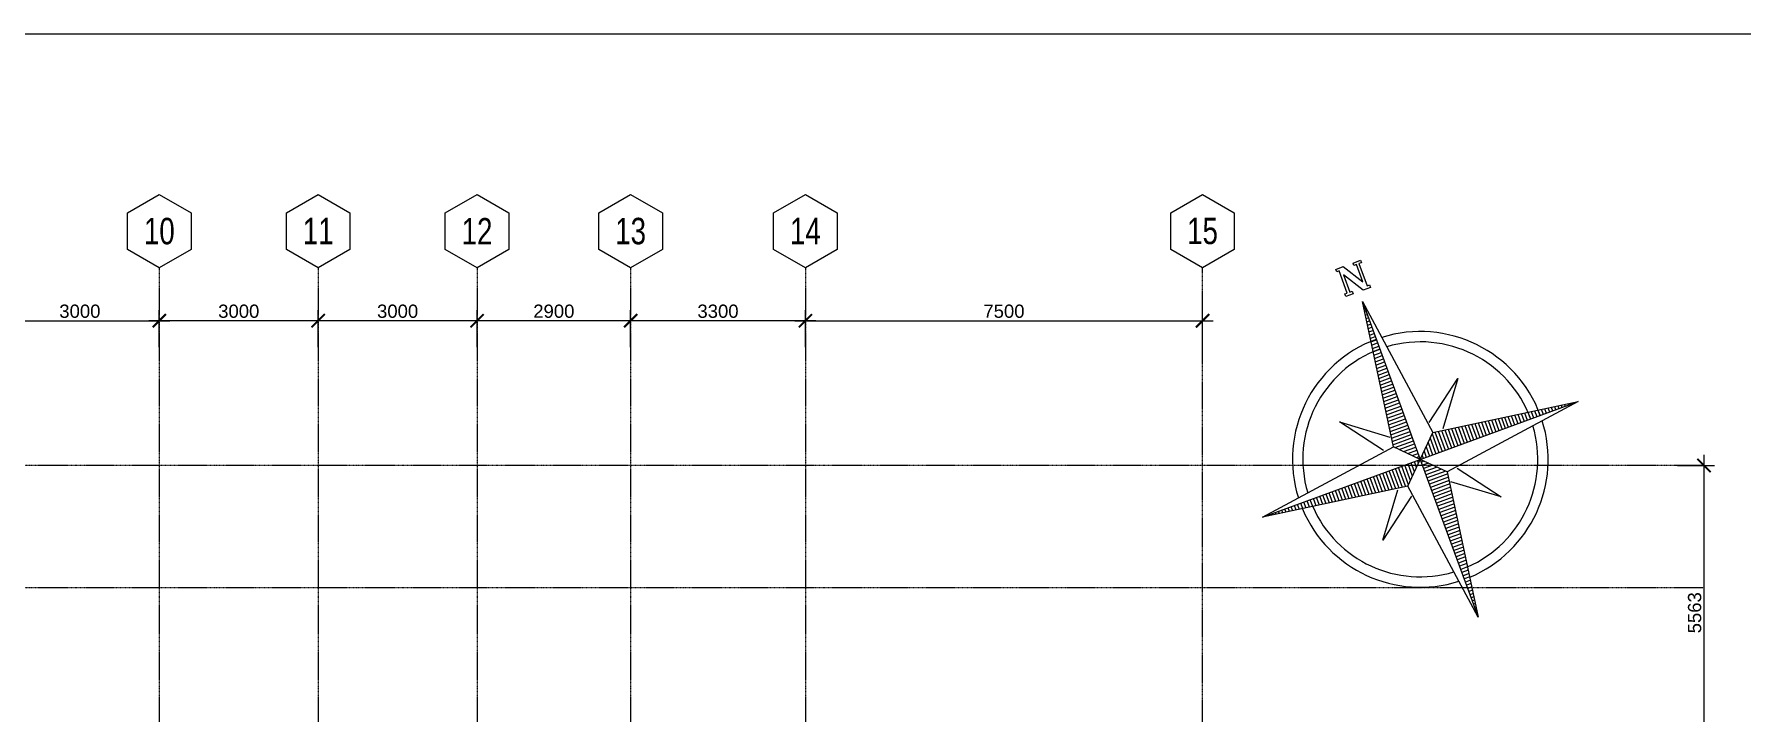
# Model space of a CAD drawing. Header units: inches. Extents: x -189245 to 740841, y -215444 to 469401.
# Drawn here: x 493390 to 525638, y 170156 to 182975 of the extents above; entities that cross this region are included whole.
import ezdxf
from ezdxf.enums import TextEntityAlignment as Align

# ---------------------------------------------------------------- set-up
doc = ezdxf.new("R2010")
doc.units = ezdxf.units.IN
doc.header["$LTSCALE"] = 10
doc.header["$MEASUREMENT"] = 0
doc.linetypes.add('CENTER', pattern=[2, 1.25, -0.25, 0.25, -0.25])
doc.linetypes.add('GRID NORMAL$0$GRID BASEMENT$0$GRID GROUND$0$GRID$0$$0$PHANTOM', pattern=[2.5, 1.25, -0.25, 0.25, -0.25, 0.25, -0.25])
for name, color, linetype in [('a-dim', 8, 'Continuous'), ('A-GRID', 8, 'Continuous'), ('A-TTL', 1, 'Continuous'), ('GRID', 8, 'CENTER')]:
    doc.layers.add(name, color=color, linetype=linetype)
doc.styles.add('GRID NORMAL$0$GRID BASEMENT$0$GRID GROUND$0$GRID$0$Standard', font='ARIAL.TTF')
doc.dimstyles.new('GRID NORMAL$0$GRID BASEMENT$0$GRID GROUND$0$GRID$0$Standard', dxfattribs={"dimtxt": 250, "dimasz": 0.18, "dimexe": 0.18, "dimexo": 0.0625, "dimgap": 50, "dimtad": 1, "dimdec": 0, "dimzin": 0, "dimdsep": 46, "dimtxsty": 'GRID NORMAL$0$GRID BASEMENT$0$GRID GROUND$0$GRID$0$Standard', "dimcen": 0.09, "dimadec": 0, "dimazin": 0, "dimtfac": 1, "dimtdec": 0, "dimtofl": 0, "dimtmove": 0, "dimatfit": 3, "dimfxl": 1, "dimtolj": 1, "dimtzin": 0, "dimarcsym": 0})

# ---------------------------------------------------------------- blocks, each defined once
blk = doc.blocks.new('GRID NORMAL$0$GRID BASEMENT$0$GRID GROUND$0$GRID$0$_ARCHTICK')
at = {"color": 0, "linetype": 'ByBlock', "ltscale": 20, "const_width": 0.15}
blk.add_lwpolyline([(-0.5, -0.5), (0.5, 0.5)], dxfattribs=at)
blk = doc.blocks.new('*D894')
at = {"layer": 'a-dim', "color": 0, "lineweight": -2, "ltscale": 500}
for p, q in [((524424, 174827), (525124, 174827)), ((524924, 169064), (524924, 175027)), ((524424, 169264), (525124, 169264))]:
    blk.add_line(p, q, dxfattribs=at)
at = {"layer": 'Defpoints', "color": 0, "ltscale": 500}
for p in [(524424, 174827), (524924, 174827), (524424, 169264)]:
    blk.add_point(p, dxfattribs=at)
at = {"layer": 'a-dim', "color": 0, "lineweight": -2, "ltscale": 500, "xscale": 250, "yscale": 250, "zscale": 250}
for p, rotation in [((524924, 174827), 90), ((524924, 169264), 270)]:
    blk.add_blockref('GRID NORMAL$0$GRID BASEMENT$0$GRID GROUND$0$GRID$0$_ARCHTICK', p, dxfattribs=dict(at, rotation=rotation))
at = {"layer": 'a-dim', "color": 3, "ltscale": 500, "insert": (524747, 172046), "char_height": 250, "attachment_point": 5, "rotation": 90, "style": 'GRID NORMAL$0$GRID BASEMENT$0$GRID GROUND$0$GRID$0$Standard'}
blk.add_mtext('\\A1;5563', dxfattribs=at)
blk = doc.blocks.new('GRID NORMAL$0$GRID BASEMENT$0$GRID GROUND$0$GRID$0$$0$GRID-V')
at = {"color": 3}
blk.add_lwpolyline([(6, 10.39), (0, 13.86), (-6, 10.39), (-6, 3.46), (0, 0), (6, 3.46)], close=True, dxfattribs=at)
at = {"color": 6, "style": 'GRID NORMAL$0$GRID BASEMENT$0$GRID GROUND$0$GRID$0$Standard', "width": 0.75}
blk.add_attdef('V', text='', height=5, dxfattribs=at).set_placement((0, 6.93), align=Align.MIDDLE)
blk = doc.blocks.new('*D900')
at = {"layer": 'a-dim', "color": 0, "lineweight": -2, "ltscale": 500}
for p, q in [((504654, 177063), (504654, 177762)), ((507954, 177063), (507954, 177762)), ((508154, 177562), (504454, 177562))]:
    blk.add_line(p, q, dxfattribs=at)
at = {"layer": 'Defpoints', "color": 0, "ltscale": 500}
for p in [(504654, 177562), (504654, 177062), (507954, 177062)]:
    blk.add_point(p, dxfattribs=at)
at = {"layer": 'a-dim', "color": 0, "lineweight": -2, "ltscale": 500, "xscale": 250, "yscale": 250, "zscale": 250, "rotation": 180}
blk.add_blockref('GRID NORMAL$0$GRID BASEMENT$0$GRID GROUND$0$GRID$0$_ARCHTICK', (504654, 177562), dxfattribs=at)
at = {"layer": 'a-dim', "color": 0, "lineweight": -2, "ltscale": 500, "xscale": 250, "yscale": 250, "zscale": 250}
blk.add_blockref('GRID NORMAL$0$GRID BASEMENT$0$GRID GROUND$0$GRID$0$_ARCHTICK', (507954, 177562), dxfattribs=at)
at = {"layer": 'a-dim', "color": 3, "ltscale": 500, "insert": (506304, 177740), "char_height": 250, "attachment_point": 5, "style": 'GRID NORMAL$0$GRID BASEMENT$0$GRID GROUND$0$GRID$0$Standard'}
blk.add_mtext('\\A1;3300', dxfattribs=at)
blk = doc.blocks.new('*D901')
at = {"layer": 'a-dim', "color": 0, "lineweight": -2, "ltscale": 500}
for p, q in [((501754, 177063), (501754, 177762)), ((504654, 177063), (504654, 177762)), ((504854, 177562), (501554, 177562))]:
    blk.add_line(p, q, dxfattribs=at)
at = {"layer": 'Defpoints', "color": 0, "ltscale": 500}
for p in [(501754, 177562), (501754, 177062), (504654, 177062)]:
    blk.add_point(p, dxfattribs=at)
at = {"layer": 'a-dim', "color": 0, "lineweight": -2, "ltscale": 500, "xscale": 250, "yscale": 250, "zscale": 250, "rotation": 180}
blk.add_blockref('GRID NORMAL$0$GRID BASEMENT$0$GRID GROUND$0$GRID$0$_ARCHTICK', (501754, 177562), dxfattribs=at)
at = {"layer": 'a-dim', "color": 0, "lineweight": -2, "ltscale": 500, "xscale": 250, "yscale": 250, "zscale": 250}
blk.add_blockref('GRID NORMAL$0$GRID BASEMENT$0$GRID GROUND$0$GRID$0$_ARCHTICK', (504654, 177562), dxfattribs=at)
at = {"layer": 'a-dim', "color": 3, "ltscale": 500, "insert": (503204, 177740), "char_height": 250, "attachment_point": 5, "style": 'GRID NORMAL$0$GRID BASEMENT$0$GRID GROUND$0$GRID$0$Standard'}
blk.add_mtext('\\A1;2900', dxfattribs=at)
blk = doc.blocks.new('*D902')
at = {"layer": 'a-dim', "color": 0, "lineweight": -2, "ltscale": 500}
for p, q in [((495754, 177063), (495754, 177762)), ((498754, 177063), (498754, 177762)), ((498954, 177562), (495554, 177562))]:
    blk.add_line(p, q, dxfattribs=at)
at = {"layer": 'Defpoints', "color": 0, "ltscale": 500}
for p in [(495754, 177562), (495754, 177062), (498754, 177063)]:
    blk.add_point(p, dxfattribs=at)
at = {"layer": 'a-dim', "color": 0, "lineweight": -2, "ltscale": 500, "xscale": 250, "yscale": 250, "zscale": 250, "rotation": 180}
blk.add_blockref('GRID NORMAL$0$GRID BASEMENT$0$GRID GROUND$0$GRID$0$_ARCHTICK', (495754, 177562), dxfattribs=at)
at = {"layer": 'a-dim', "color": 0, "lineweight": -2, "ltscale": 500, "xscale": 250, "yscale": 250, "zscale": 250}
blk.add_blockref('GRID NORMAL$0$GRID BASEMENT$0$GRID GROUND$0$GRID$0$_ARCHTICK', (498754, 177562), dxfattribs=at)
at = {"layer": 'a-dim', "color": 3, "ltscale": 500, "insert": (497254, 177740), "char_height": 250, "attachment_point": 5, "style": 'GRID NORMAL$0$GRID BASEMENT$0$GRID GROUND$0$GRID$0$Standard'}
blk.add_mtext('\\A1;3000', dxfattribs=at)
blk = doc.blocks.new('*D904')
at = {"layer": 'a-dim', "color": 0, "lineweight": -2, "ltscale": 500}
for p, q in [((498754, 177063), (498754, 177762)), ((501754, 177063), (501754, 177762)), ((501954, 177562), (498554, 177562))]:
    blk.add_line(p, q, dxfattribs=at)
at = {"layer": 'Defpoints', "color": 0, "ltscale": 500}
for p in [(498754, 177562), (498754, 177063), (501754, 177062)]:
    blk.add_point(p, dxfattribs=at)
at = {"layer": 'a-dim', "color": 0, "lineweight": -2, "ltscale": 500, "xscale": 250, "yscale": 250, "zscale": 250, "rotation": 180}
blk.add_blockref('GRID NORMAL$0$GRID BASEMENT$0$GRID GROUND$0$GRID$0$_ARCHTICK', (498754, 177562), dxfattribs=at)
at = {"layer": 'a-dim', "color": 0, "lineweight": -2, "ltscale": 500, "xscale": 250, "yscale": 250, "zscale": 250}
blk.add_blockref('GRID NORMAL$0$GRID BASEMENT$0$GRID GROUND$0$GRID$0$_ARCHTICK', (501754, 177562), dxfattribs=at)
at = {"layer": 'a-dim', "color": 3, "ltscale": 500, "insert": (500254, 177740), "char_height": 250, "attachment_point": 5, "style": 'GRID NORMAL$0$GRID BASEMENT$0$GRID GROUND$0$GRID$0$Standard'}
blk.add_mtext('\\A1;3000', dxfattribs=at)
blk = doc.blocks.new('*D909')
at = {"layer": 'a-dim', "color": 0, "lineweight": -2, "ltscale": 500}
for p, q in [((492754, 177063), (492754, 177762)), ((495754, 177063), (495754, 177762)), ((492554, 177562), (495954, 177562))]:
    blk.add_line(p, q, dxfattribs=at)
at = {"layer": 'Defpoints', "color": 0, "ltscale": 500}
for p in [(495754, 177562), (492754, 177062), (495754, 177063)]:
    blk.add_point(p, dxfattribs=at)
at = {"layer": 'a-dim', "color": 0, "lineweight": -2, "ltscale": 500, "xscale": 250, "yscale": 250, "zscale": 250, "rotation": 180}
blk.add_blockref('GRID NORMAL$0$GRID BASEMENT$0$GRID GROUND$0$GRID$0$_ARCHTICK', (492754, 177562), dxfattribs=at)
at = {"layer": 'a-dim', "color": 0, "lineweight": -2, "ltscale": 500, "xscale": 250, "yscale": 250, "zscale": 250}
blk.add_blockref('GRID NORMAL$0$GRID BASEMENT$0$GRID GROUND$0$GRID$0$_ARCHTICK', (495754, 177562), dxfattribs=at)
at = {"layer": 'a-dim', "color": 3, "ltscale": 500, "insert": (494254, 177740), "char_height": 250, "attachment_point": 5, "style": 'GRID NORMAL$0$GRID BASEMENT$0$GRID GROUND$0$GRID$0$Standard'}
blk.add_mtext('\\A1;3000', dxfattribs=at)
blk = doc.blocks.new('*D910')
at = {"layer": 'a-dim', "color": 0, "lineweight": -2, "ltscale": 500}
for p, q in [((507954, 177063), (507954, 177762)), ((515454, 177063), (515454, 177762)), ((507754, 177562), (515654, 177562))]:
    blk.add_line(p, q, dxfattribs=at)
at = {"layer": 'Defpoints', "color": 0, "ltscale": 500}
for p in [(515454, 177562), (507954, 177062), (515454, 177063)]:
    blk.add_point(p, dxfattribs=at)
at = {"layer": 'a-dim', "color": 0, "lineweight": -2, "ltscale": 500, "xscale": 250, "yscale": 250, "zscale": 250, "rotation": 180}
blk.add_blockref('GRID NORMAL$0$GRID BASEMENT$0$GRID GROUND$0$GRID$0$_ARCHTICK', (507954, 177562), dxfattribs=at)
at = {"layer": 'a-dim', "color": 0, "lineweight": -2, "ltscale": 500, "xscale": 250, "yscale": 250, "zscale": 250}
blk.add_blockref('GRID NORMAL$0$GRID BASEMENT$0$GRID GROUND$0$GRID$0$_ARCHTICK', (515454, 177562), dxfattribs=at)
at = {"layer": 'a-dim', "color": 3, "ltscale": 500, "insert": (511704, 177740), "char_height": 250, "attachment_point": 5, "style": 'GRID NORMAL$0$GRID BASEMENT$0$GRID GROUND$0$GRID$0$Standard'}
blk.add_mtext('\\A1;7500', dxfattribs=at)
blk = doc.blocks.new('*X20')
at = {"color": 0, "linetype": 'ByBlock'}
for p, q in [((-217.53, 160.4998), (-217.53, 160.5)), ((-217.52, 160.4984), (-217.52, 160.5)), ((-217.51, 160.497), (-217.51, 160.5)), ((-217.5, 160.4955), (-217.5, 160.5)), ((-217.49, 160.4941), (-217.49, 160.5)), ((-217.48, 160.4927), (-217.48, 160.5)), ((-217.47, 160.4913), (-217.47, 160.5)), ((-217.46, 160.4898), (-217.46, 160.5)), ((-217.45, 160.4884), (-217.45, 160.5)), ((-217.44, 160.487), (-217.44, 160.5)), ((-217.43, 160.4855), (-217.43, 160.5)), ((-217.42, 160.4841), (-217.42, 160.5)), ((-217.41, 160.4827), (-217.41, 160.5)), ((-217.4, 160.4812), (-217.4, 160.5)), ((-217.39, 160.4798), (-217.39, 160.5)), ((-217.38, 160.4784), (-217.38, 160.5)), ((-217.37, 160.477), (-217.37, 160.5)), ((-217.36, 160.4755), (-217.36, 160.5)), ((-217.35, 160.4741), (-217.35, 160.5)), ((-217.34, 160.4727), (-217.34, 160.5)), ((-217.33, 160.4712), (-217.33, 160.5)), ((-217.32, 160.4698), (-217.32, 160.5)), ((-217.31, 160.4684), (-217.31, 160.5)), ((-217.3, 160.467), (-217.3, 160.5)), ((-217.29, 160.4655), (-217.29, 160.5)), ((-217.28, 160.4641), (-217.28, 160.5)), ((-217.27, 160.4627), (-217.27, 160.5)), ((-217.26, 160.4613), (-217.26, 160.5)), ((-217.25, 160.4598), (-217.25, 160.5)), ((-217.24, 160.4584), (-217.24, 160.5)), ((-217.23, 160.457), (-217.23, 160.5)), ((-217.22, 160.4555), (-217.22, 160.5)), ((-217.21, 160.4541), (-217.21, 160.5)), ((-217.2, 160.4527), (-217.2, 160.5)), ((-217.19, 160.4512), (-217.19, 160.5)), ((-217.18, 160.4498), (-217.18, 160.5)), ((-217.17, 160.4484), (-217.17, 160.5)), ((-217.16, 160.447), (-217.16, 160.5)), ((-217.15, 160.4455), (-217.15, 160.5)), ((-217.14, 160.4441), (-217.14, 160.5)), ((-217.13, 160.4427), (-217.13, 160.5)), ((-217.12, 160.4412), (-217.12, 160.5)), ((-217.11, 160.4398), (-217.11, 160.5)), ((-217.1, 160.4384), (-217.1, 160.5)), ((-217.09, 160.4412), (-217.09, 160.5)), ((-217.08, 160.4512), (-217.08, 160.5)), ((-217.07, 160.4613), (-217.07, 160.5)), ((-217.06, 160.4712), (-217.06, 160.5)), ((-217.05, 160.4812), (-217.05, 160.5)), ((-217.04, 160.4913), (-217.04, 160.5))]:
    blk.add_line(p, q, dxfattribs=at)
blk = doc.blocks.new('north2')
at = {"color": 0, "linetype": 'ByBlock'}
for p, q in [((-0.0625, 0.0625), (0, 0.5)), ((0, 0.5), (0.0625, 0.0625)), ((0, 0.5), (0, 0)), ((-0.0938, 0.0625), (-0.1875, 0.1875)), ((-0.1875, 0.1875), (-0.0625, 0.0937)), ((0.0625, 0.0937), (0.1875, 0.1875)), ((0.1875, 0.1875), (0.0937, 0.0625)), ((-0.5, 0), (-0.0625, 0.0625)), ((-0.0625, 0.0625), (0, 0)), ((0, 0), (0.0625, 0.0625)), ((0.0625, 0.0625), (0.5, 0)), ((0, 0), (-0.5, 0)), ((-0.0625, -0.0625), (-0.5, 0)), ((-0.0625, -0.0625), (0, 0)), ((0, 0), (0.0625, -0.0625)), ((0, 0), (0, -0.5)), ((0.5, 0), (0, 0)), ((0.5, 0), (0.0625, -0.0625)), ((-0.1875, -0.1875), (-0.0938, -0.0625)), ((-0.0625, -0.0938), (-0.1875, -0.1875)), ((0, -0.5), (-0.0625, -0.0625)), ((0.0625, -0.0625), (0, -0.5)), ((0.1875, -0.1875), (0.0625, -0.0938)), ((0.0937, -0.0625), (0.1875, -0.1875))]:
    blk.add_line(p, q, dxfattribs=at)
blk.add_lwpolyline([(0.5391, 0.0255), (0.5391, 0.0177), (0.5312, 0.0177), (0.5312, 0.0411), (0.5391, 0.0411), (0.5391, 0.0333), (0.6094, 0.0333), (0.6094, 0.0411), (0.6172, 0.0411), (0.6172, 0.0177), (0.5547, -0.0214), (0.6094, -0.0214), (0.6094, -0.0136), (0.6172, -0.0136), (0.6172, -0.037), (0.6094, -0.037), (0.6094, -0.0292), (0.5391, -0.0292), (0.5391, -0.037), (0.5312, -0.037), (0.5312, -0.0136), (0.5938, 0.0255), (0.5391, 0.0255)], dxfattribs=at)
for radius, start, end in [(0.3802, 92.5891, 177.4109), (0.3802, 0, 87.4109), (0.3494, 93.5464, 176.4536), (0.3494, 0, 86.4536), (0.3802, 182.5891, 267.4109), (0.3494, 183.5464, 266.4536), (0.3802, 270, 357.4109), (0.3494, 270, 356.4536)]:
    blk.add_arc((0, 0), radius, start, end, dxfattribs=at)
for p, rotation in [((-160.5, -217.0312), 270), ((-217.0312, 160.5), 180), ((160.5, 217.0312), 89.99999999999999)]:
    blk.add_blockref('*X20', p, dxfattribs=dict(at, rotation=rotation))
blk.add_blockref('*X20', (217.0312, -160.5), dxfattribs=at)

msp = doc.modelspace()

# ---------------------------------------------------------------- linework, layer by layer
at = {"layer": 'A-GRID', "linetype": 'GRID NORMAL$0$GRID BASEMENT$0$GRID GROUND$0$GRID$0$$0$PHANTOM'}
for p, q in [((524924.32718, 174826.96632), (457908.88734, 174826.96632)), ((524924.32718, 172514.43301), (457908.88734, 172514.43301))]:
    msp.add_line(p, q, dxfattribs=at)
at = {"layer": 'Defpoints', "color": 5}
msp.add_lwpolyline([(445844.44144, 114524.55308), (541044.44144, 114524.55308), (541044.44144, 182974.55308), (445844.44144, 182974.55308)], close=True, dxfattribs=at)
at = {"layer": 'GRID', "linetype": 'GRID NORMAL$0$GRID BASEMENT$0$GRID GROUND$0$GRID$0$$0$PHANTOM'}
for p, q in [((495753.65541, 178562.49557), (495753.65541, 120893.30323)), ((498753.65541, 178562.49557), (498753.65541, 120893.30323)), ((501753.65541, 178562.49557), (501753.65541, 120893.30323)), ((504653.65541, 178562.49557), (504653.65541, 120893.30323)), ((507953.65541, 178562.49557), (507953.65541, 120893.30323)), ((515453.65541, 120893.30323), (515453.65541, 178562.49557))]:
    msp.add_line(p, q, dxfattribs=at)

# ---------------------------------------------------------------- block references
at = {"layer": 'A-TTL', "xscale": 6349.999999999833, "yscale": 6350.000000000029, "zscale": 6350, "rotation": 110.1693660417757}
msp.add_blockref('north2', (519566.31897, 174943.35556), dxfattribs=at)
at = {"layer": 'GRID'}
ref = msp.add_blockref('GRID NORMAL$0$GRID BASEMENT$0$GRID GROUND$0$GRID$0$$0$GRID-V', (495753.65541, 178562.49557), dxfattribs=dict(at, xscale=-100, yscale=100, zscale=100))
ref.add_attrib('V', '10', dxfattribs={"layer": '0', "color": 6, "height": 500, "style": 'GRID NORMAL$0$GRID BASEMENT$0$GRID GROUND$0$GRID$0$Standard', "width": 0.75}).set_placement((495753.65541, 179255.31589), align=Align.MIDDLE)
ref = msp.add_blockref('GRID NORMAL$0$GRID BASEMENT$0$GRID GROUND$0$GRID$0$$0$GRID-V', (498753.65541, 178562.49557), dxfattribs=dict(at, xscale=-100, yscale=100, zscale=100))
ref.add_attrib('V', '11', dxfattribs={"layer": '0', "color": 6, "height": 500, "style": 'GRID NORMAL$0$GRID BASEMENT$0$GRID GROUND$0$GRID$0$Standard', "width": 0.75}).set_placement((498753.65541, 179255.31589), align=Align.MIDDLE)
ref = msp.add_blockref('GRID NORMAL$0$GRID BASEMENT$0$GRID GROUND$0$GRID$0$$0$GRID-V', (501753.65541, 178562.49557), dxfattribs=dict(at, xscale=-100, yscale=100, zscale=100))
ref.add_attrib('V', '12', dxfattribs={"layer": '0', "color": 6, "height": 500, "style": 'GRID NORMAL$0$GRID BASEMENT$0$GRID GROUND$0$GRID$0$Standard', "width": 0.75}).set_placement((501753.65541, 179255.31589), align=Align.MIDDLE)
ref = msp.add_blockref('GRID NORMAL$0$GRID BASEMENT$0$GRID GROUND$0$GRID$0$$0$GRID-V', (504653.65541, 178562.49557), dxfattribs=dict(at, xscale=-100, yscale=100, zscale=100))
ref.add_attrib('V', '13', dxfattribs={"layer": '0', "color": 6, "height": 500, "style": 'GRID NORMAL$0$GRID BASEMENT$0$GRID GROUND$0$GRID$0$Standard', "width": 0.75}).set_placement((504653.65541, 179255.31589), align=Align.MIDDLE)
ref = msp.add_blockref('GRID NORMAL$0$GRID BASEMENT$0$GRID GROUND$0$GRID$0$$0$GRID-V', (507953.65541, 178562.49557), dxfattribs=dict(at, xscale=-100, yscale=100, zscale=100))
ref.add_attrib('V', '14', dxfattribs={"layer": '0', "color": 6, "height": 500, "style": 'GRID NORMAL$0$GRID BASEMENT$0$GRID GROUND$0$GRID$0$Standard', "width": 0.75}).set_placement((507953.65541, 179255.31589), align=Align.MIDDLE)
ref = msp.add_blockref('GRID NORMAL$0$GRID BASEMENT$0$GRID GROUND$0$GRID$0$$0$GRID-V', (515453.65541, 178562.49557), dxfattribs=dict(at, xscale=-100, yscale=100, zscale=100))
ref.add_attrib('V', '15', dxfattribs={"layer": '0', "color": 6, "height": 500, "style": 'GRID NORMAL$0$GRID BASEMENT$0$GRID GROUND$0$GRID$0$Standard', "width": 0.75}).set_placement((515453.65541, 179255.31589), align=Align.MIDDLE)

# ---------------------------------------------------------------- dimensions: what is measured, and where the dimension line sits
at = {"layer": 'a-dim', "ltscale": 500}
for base, p1, p2, angle, override, picture, middle in [((495753.65541, 177562.49557), (492753.65541, 177062.49557), (495753.65541, 177062.55807), 180, {"dimasz": 250, "dimexe": 200, "dimblk1": 'GRID NORMAL$0$GRID BASEMENT$0$GRID GROUND$0$GRID$0$_ARCHTICK', "dimblk2": 'GRID NORMAL$0$GRID BASEMENT$0$GRID GROUND$0$GRID$0$_ARCHTICK', "dimsah": 1, "dimdle": 200, "dimclrt": 3}, '*D909', (494253.65541, 177740.22408)), ((495753.65541, 177562.49557), (498753.65541, 177062.50573), (495753.65541, 177062.49557), 180, {"dimasz": 250, "dimexe": 200, "dimblk1": 'GRID NORMAL$0$GRID BASEMENT$0$GRID GROUND$0$GRID$0$_ARCHTICK', "dimblk2": 'GRID NORMAL$0$GRID BASEMENT$0$GRID GROUND$0$GRID$0$_ARCHTICK', "dimsah": 1, "dimdle": 200, "dimclrt": 3}, '*D902', (497253.65541, 177740.22408)), ((498753.65541, 177562.49557), (501753.65541, 177062.49557), (498753.65541, 177062.50573), 180, {"dimasz": 250, "dimexe": 200, "dimblk1": 'GRID NORMAL$0$GRID BASEMENT$0$GRID GROUND$0$GRID$0$_ARCHTICK', "dimblk2": 'GRID NORMAL$0$GRID BASEMENT$0$GRID GROUND$0$GRID$0$_ARCHTICK', "dimsah": 1, "dimdle": 200, "dimclrt": 3}, '*D904', (500253.65541, 177740.22408)), ((501753.65541, 177562.49557), (504653.65541, 177062.49557), (501753.65541, 177062.49557), 180, {"dimasz": 250, "dimexe": 200, "dimblk1": 'GRID NORMAL$0$GRID BASEMENT$0$GRID GROUND$0$GRID$0$_ARCHTICK', "dimblk2": 'GRID NORMAL$0$GRID BASEMENT$0$GRID GROUND$0$GRID$0$_ARCHTICK', "dimsah": 1, "dimdle": 200, "dimclrt": 3}, '*D901', (503203.65541, 177740.13882)), ((504653.65541, 177562.49557), (507953.65541, 177062.49557), (504653.65541, 177062.49557), 180, {"dimasz": 250, "dimexe": 200, "dimdec": 0, "dimblk1": 'GRID NORMAL$0$GRID BASEMENT$0$GRID GROUND$0$GRID$0$_ARCHTICK', "dimblk2": 'GRID NORMAL$0$GRID BASEMENT$0$GRID GROUND$0$GRID$0$_ARCHTICK', "dimsah": 1, "dimdle": 200, "dimclrt": 3}, '*D900', (506303.65541, 177740.22408)), ((515453.65541, 177562.49557), (507953.65541, 177062.49557), (515453.65541, 177062.55807), 180, {"dimasz": 250, "dimexe": 200, "dimblk1": 'GRID NORMAL$0$GRID BASEMENT$0$GRID GROUND$0$GRID$0$_ARCHTICK', "dimblk2": 'GRID NORMAL$0$GRID BASEMENT$0$GRID GROUND$0$GRID$0$_ARCHTICK', "dimsah": 1, "dimdle": 200, "dimclrt": 3}, '*D910', (511703.65541, 177740.13882)), ((524924.32718, 174826.96632), (524424.32718, 169264.43301), (524424.32718, 174826.96632), 270, {"dimasz": 250, "dimexe": 200, "dimblk1": 'GRID NORMAL$0$GRID BASEMENT$0$GRID GROUND$0$GRID$0$_ARCHTICK', "dimblk2": 'GRID NORMAL$0$GRID BASEMENT$0$GRID GROUND$0$GRID$0$_ARCHTICK', "dimsah": 1, "dimdle": 200, "dimclrt": 3}, '*D894', (524746.59867, 172045.69967))]:
    dim = msp.add_linear_dim(base=base, p1=p1, p2=p2, angle=angle, dimstyle='GRID NORMAL$0$GRID BASEMENT$0$GRID GROUND$0$GRID$0$Standard', override=override, dxfattribs=at)
    dim.commit()
    dim.dimension.update_dxf_attribs({"geometry": picture, "text_midpoint": middle})

doc.saveas('drawing.dxf')
